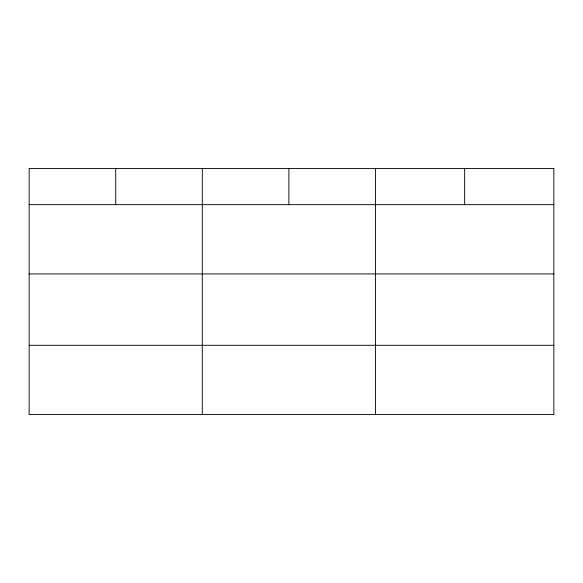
<?xml version="1.0" encoding="UTF-8"?>
<svg xmlns="http://www.w3.org/2000/svg" width="583" height="583" viewBox="0 0 583 583"><rect width="100%" height="100%" fill="white"/><g stroke="black" fill="none" stroke-linecap="round" stroke-linejoin="round"><path stroke-width="0.87" d="M29.15 204.648L553.85 204.648M29.15 273.923L553.85 273.923M29.15 345.296L553.85 345.296M464.651 168.429L464.651 204.648M375.452 168.429L375.452 414.571M288.876 168.429L288.876 204.648M202.301 168.429L202.301 414.571M115.726 168.429L115.726 204.648M553.85 168.429L29.15 168.429L29.15 414.571L553.85 414.571L553.85 168.429"/></g></svg>
